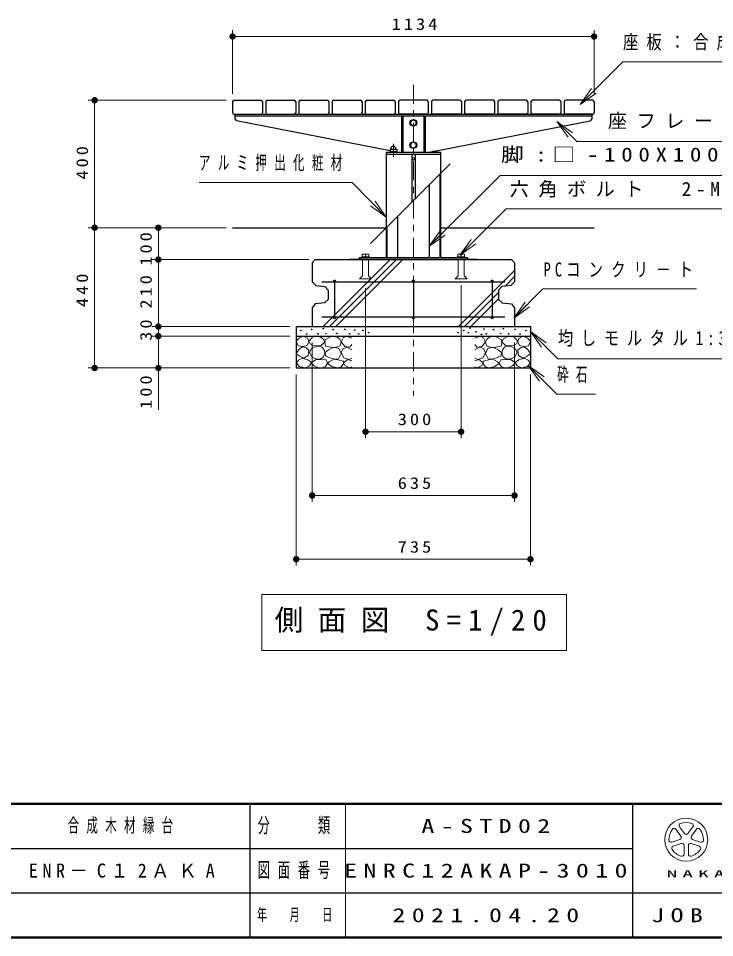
# Model space of a CAD drawing. Units: millimetres on the paper, scale 1:20. Extents: x -365 to 0, y 0 to 257.
# Drawn here: x -166.3 to -57.1, y 0 to 144.2 of the extents above; entities that cross this region are included whole.
import ezdxf

# ---------------------------------------------------------------- set-up
doc = ezdxf.new("R2010")
doc.units = ezdxf.units.MM
doc.linetypes.add('USER2', pattern=[6, 3, -1, 1, -1])
doc.layers.add('LY_1', color=7, linetype='Continuous', lineweight=25)
doc.layers.add('LY_4', color=7, linetype='Continuous', lineweight=13)
doc.styles.add('ＭＳ ゴシック', font='')
doc.styles.get('ＭＳ ゴシック').set_extended_font_data('MS Gothic')

# ---------------------------------------------------------------- blocks, each defined once
blk = doc.blocks.new('filled_dot')
at = {"color": 0, "linetype": 'Continuous', "lineweight": -2, "const_width": 1.25}
blk.add_lwpolyline([(-0.625, 0, 1), (0.625, 0, 1)], format="xyb", close=True, dxfattribs=at)

msp = doc.modelspace()

# ---------------------------------------------------------------- linework, layer by layer
at = {"layer": 'LY_1', "lineweight": 13}
for p, q in [((-132.725, 132.353), (-132.725, 142.353)), ((-132.725, 141.353), (-76.025, 141.353)), ((-76.025, 132.353), (-76.025, 142.353)), ((-78.18, 130.707), (-76.413, 133.182)), ((-78.18, 130.707), (-76.059, 132.829)), ((-133.725, 131.353), (-155.375, 131.353)), ((-154.375, 111.353), (-154.375, 131.353)), ((-75.705, 132.475), (-78.18, 130.707)), ((-81.859, 128.009), (-79.738, 125.888)), ((-81.859, 128.009), (-79.384, 126.242)), ((-80.091, 125.535), (-81.859, 128.009)), ((-110.376, 115.502), (-108.625, 113.016)), ((-108.625, 113.016), (-111.088, 114.8)), ((-108.625, 113.016), (-110.732, 115.151)), ((-133.725, 111.353), (-155.375, 111.353)), ((-154.375, 89.353), (-154.375, 111.353)), ((-144.375, 106.353), (-144.375, 111.353)), ((-101.875, 108.444), (-100.107, 110.919)), ((-101.875, 108.444), (-99.753, 110.565)), ((-99.4, 110.212), (-101.875, 108.444)), ((-97.063, 107.06), (-95.295, 109.534)), ((-97.063, 107.06), (-94.942, 109.181)), ((-94.588, 108.827), (-97.063, 107.06)), ((-120.75, 106.353), (-145.375, 106.353)), ((-144.375, 95.853), (-144.375, 106.353)), ((-118.528, 95.853), (-108.028, 106.353)), ((-117.538, 95.853), (-107.038, 106.353)), ((-116.548, 95.853), (-106.048, 106.353)), ((-97.315, 95.853), (-88.5, 104.669)), ((-89.972, 102.206), (-88.5, 103.679)), ((-111.875, 101.853), (-111.875, 78.353)), ((-96.875, 102.353), (-96.875, 78.353)), ((-96.325, 95.853), (-91, 101.179)), ((-95.335, 95.853), (-91.042, 100.146)), ((-88.618, 97.182), (-86.851, 99.657)), ((-88.618, 97.182), (-86.497, 99.303)), ((-86.144, 98.95), (-88.618, 97.182)), ((-123.75, 95.853), (-145.375, 95.853)), ((-144.375, 94.353), (-144.375, 95.853)), ((-123.75, 94.353), (-145.375, 94.353)), ((-144.375, 82.803), (-144.375, 94.353)), ((-86.02, 95.091), (-83.899, 92.969)), ((-86.02, 95.091), (-83.546, 93.323)), ((-84.253, 92.616), (-86.02, 95.091)), ((-120.25, 93.353), (-120.25, 68.353)), ((-88.5, 93.353), (-88.5, 68.353)), ((-86.351, 89.738), (-84.229, 87.617)), ((-86.351, 89.738), (-83.876, 87.97)), ((-84.583, 87.263), (-86.351, 89.738)), ((-123.75, 89.353), (-155.375, 89.353)), ((-122.75, 88.353), (-122.75, 58.353)), ((-86, 88.353), (-86, 58.353)), ((-96.875, 79.353), (-111.875, 79.353)), ((-88.5, 69.353), (-120.25, 69.353)), ((-86, 59.353), (-122.75, 59.353)), ((-128.131, 53.82), (-128.131, 45.02)), ((-80.331, 53.82), (-128.131, 53.82)), ((-80.331, 45.02), (-80.331, 53.82)), ((-128.131, 45.02), (-80.331, 45.02))]:
    msp.add_line(p, q, dxfattribs=at)
at = {"layer": 'LY_1', "linetype": 'USER2', "lineweight": 13}
for p, q in [((-104.375, 133.791), (-104.375, 84.978)), ((-107.5, 124.541), (-107.5, 122.425))]:
    msp.add_line(p, q, dxfattribs=at)
at = {"layer": 'LY_1'}
for p, q in [((-132.475, 131.353), (-128.275, 131.353)), ((-127.275, 131.353), (-123.075, 131.353)), ((-122.075, 131.353), (-117.875, 131.353)), ((-116.875, 131.353), (-112.675, 131.353)), ((-111.675, 131.353), (-107.475, 131.353)), ((-102.275, 131.353), (-106.475, 131.353)), ((-97.075, 131.353), (-101.275, 131.353)), ((-91.875, 131.353), (-96.075, 131.353)), ((-86.675, 131.353), (-90.875, 131.353)), ((-81.475, 131.353), (-85.675, 131.353)), ((-76.275, 131.353), (-80.475, 131.353)), ((-132.725, 131.103), (-132.725, 129.403)), ((-128.025, 131.103), (-128.025, 129.403)), ((-127.525, 131.103), (-127.525, 129.403)), ((-122.825, 131.103), (-122.825, 129.403)), ((-122.325, 131.103), (-122.325, 129.403)), ((-117.625, 131.103), (-117.625, 129.403)), ((-117.125, 131.103), (-117.125, 129.403)), ((-112.425, 131.103), (-112.425, 129.403)), ((-111.925, 131.103), (-111.925, 129.403)), ((-107.225, 131.103), (-107.225, 129.403)), ((-106.725, 131.103), (-106.725, 129.403)), ((-102.025, 131.103), (-102.025, 129.403)), ((-101.525, 131.103), (-101.525, 129.403)), ((-96.825, 131.103), (-96.825, 129.403)), ((-96.325, 131.103), (-96.325, 129.403)), ((-91.625, 131.103), (-91.625, 129.403)), ((-91.125, 131.103), (-91.125, 129.403)), ((-86.425, 131.103), (-86.425, 129.403)), ((-85.925, 131.103), (-85.925, 129.403)), ((-81.225, 131.103), (-81.225, 129.403)), ((-80.725, 131.103), (-80.725, 129.403)), ((-76.025, 131.103), (-76.025, 129.403)), ((-132.475, 129.153), (-128.275, 129.153)), ((-132.375, 129.153), (-76.375, 129.153)), ((-132.375, 129.153), (-132.375, 128.428)), ((-132.375, 128.928), (-76.375, 128.928)), ((-132.375, 128.428), (-132.129, 128.13)), ((-127.275, 129.153), (-123.075, 129.153)), ((-122.075, 129.153), (-117.875, 129.153)), ((-116.875, 129.153), (-112.675, 129.153)), ((-111.675, 129.153), (-107.475, 129.153)), ((-102.275, 129.153), (-106.475, 129.153)), ((-106.237, 128.928), (-106.237, 123.203)), ((-106.012, 128.928), (-106.012, 123.203)), ((-102.737, 128.928), (-102.737, 123.203)), ((-102.512, 128.928), (-102.512, 123.203)), ((-97.075, 129.153), (-101.275, 129.153)), ((-91.875, 129.153), (-96.075, 129.153)), ((-86.675, 129.153), (-90.875, 129.153)), ((-81.475, 129.153), (-85.675, 129.153)), ((-76.275, 129.153), (-80.475, 129.153)), ((-76.375, 128.428), (-76.62, 128.13)), ((-76.375, 129.153), (-76.375, 128.428)), ((-108.025, 123.427), (-132.129, 128.13)), ((-104.8, 128.061), (-104.375, 128.306)), ((-104.8, 128.061), (-104.8, 127.57)), ((-104.8, 127.57), (-104.375, 127.325)), ((-104.375, 128.306), (-103.95, 128.061)), ((-104.375, 127.325), (-103.95, 127.57)), ((-103.95, 128.061), (-103.95, 127.57)), ((-101.875, 123.203), (-76.62, 128.13)), ((-104.8, 124.561), (-104.375, 124.806)), ((-104.8, 124.561), (-104.8, 124.07)), ((-104.8, 124.07), (-104.375, 123.825)), ((-104.375, 124.806), (-103.95, 124.561)), ((-104.375, 123.825), (-103.95, 124.07)), ((-103.95, 124.561), (-103.95, 124.07)), ((-108.625, 123.203), (-100.125, 123.203)), ((-108.625, 123.203), (-108.625, 106.653)), ((-108.625, 122.903), (-100.125, 122.903)), ((-108.025, 123.703), (-108.025, 123.203)), ((-108.025, 123.703), (-106.975, 123.703)), ((-108.025, 123.303), (-106.975, 123.303)), ((-106.975, 123.703), (-106.975, 123.203)), ((-104.625, 122.903), (-104.625, 115.353)), ((-104.075, 122.903), (-104.075, 115.903)), ((-100.725, 123.303), (-101.361, 123.303)), ((-100.725, 123.427), (-100.725, 123.203)), ((-100.125, 123.203), (-100.125, 106.653)), ((-111.082, 108.896), (-98.621, 121.357)), ((-100.2, 119.778), (-100.2, 106.653)), ((-101.875, 118.103), (-101.875, 106.653)), ((-106.875, 113.103), (-106.875, 106.653)), ((-132.725, 111.353), (-108.625, 111.353)), ((-108.55, 111.428), (-108.55, 106.653)), ((-100.125, 111.353), (-76.025, 111.353)), ((-119.75, 106.353), (-120.25, 105.853)), ((-120.25, 105.853), (-120.25, 102.853)), ((-119.75, 106.353), (-89, 106.353)), ((-94.375, 106.353), (-114.375, 106.353)), ((-112.875, 106.653), (-112.875, 106.353)), ((-95.875, 106.653), (-112.875, 106.653)), ((-95.875, 106.653), (-95.875, 106.353)), ((-89, 106.353), (-88.5, 105.853)), ((-88.5, 105.853), (-88.5, 102.853)), ((-120.25, 102.853), (-119.694, 102.298)), ((-118.75, 102.853), (-90, 102.853)), ((-116.75, 102.853), (-116.75, 97.353)), ((-104.375, 102.853), (-104.375, 97.353)), ((-92, 102.853), (-92, 97.353)), ((-88.5, 102.853), (-89.055, 102.298)), ((-119.694, 102.298), (-118.247, 102.153)), ((-118.247, 102.153), (-117.75, 101.545)), ((-117.75, 101.545), (-117.75, 100.103)), ((-90.502, 102.153), (-91, 101.545)), ((-91, 101.545), (-91, 100.103)), ((-89.055, 102.298), (-90.502, 102.153)), ((-118.305, 99.548), (-119.752, 99.403)), ((-117.75, 100.103), (-118.305, 99.548)), ((-91, 100.103), (-90.444, 99.548)), ((-90.444, 99.548), (-88.997, 99.403)), ((-119.752, 99.403), (-120.25, 98.795)), ((-120.25, 98.795), (-120.25, 95.853)), ((-88.997, 99.403), (-88.5, 98.795)), ((-88.5, 98.795), (-88.5, 95.853)), ((-118.75, 97.353), (-90, 97.353)), ((-122.75, 95.853), (-122.75, 89.353)), ((-122.75, 95.853), (-86, 95.853)), ((-86, 95.853), (-86, 89.353)), ((-122.75, 94.353), (-86, 94.353)), ((-122.75, 89.353), (-86, 89.353))]:
    msp.add_line(p, q, dxfattribs=at)
at = {"layer": 'LY_1', "color": 32, "lineweight": 13}
for p, q in [((-112.475, 106.768), (-112.475, 106.653)), ((-112.475, 106.768), (-111.275, 106.768)), ((-112.4, 107.218), (-112.4, 106.768)), ((-112.4, 107.218), (-111.35, 107.218)), ((-111.875, 107.218), (-111.875, 106.768)), ((-111.35, 107.218), (-111.35, 106.768)), ((-111.275, 106.768), (-111.275, 106.653)), ((-97.475, 106.768), (-97.475, 106.653)), ((-97.475, 106.768), (-96.275, 106.768)), ((-97.4, 107.218), (-97.4, 106.768)), ((-97.4, 107.218), (-96.35, 107.218)), ((-96.875, 107.218), (-96.875, 106.768)), ((-96.35, 107.218), (-96.35, 106.768)), ((-96.275, 106.768), (-96.275, 106.653)), ((-112.325, 106.353), (-112.325, 103.803)), ((-111.425, 106.353), (-111.425, 103.803)), ((-97.325, 106.353), (-97.325, 103.803)), ((-96.425, 106.353), (-96.425, 103.803)), ((-112.325, 103.803), (-112.825, 103.353)), ((-110.925, 103.353), (-112.825, 103.353)), ((-110.925, 103.353), (-111.425, 103.803)), ((-97.325, 103.803), (-97.825, 103.353)), ((-95.925, 103.353), (-97.825, 103.353)), ((-95.925, 103.353), (-96.425, 103.803))]:
    msp.add_line(p, q, dxfattribs=at)
at = {"layer": 'LY_1', "lineweight": 13}
for points in [[(-78.18, 130.707), (-71.515, 137.373), (-32.489, 137.373)], [(-81.859, 128.009), (-78.72, 124.871), (-22.85, 124.871)], [(-108.625, 113.016), (-113.987, 118.451), (-137.996, 118.451)], [(-101.875, 108.444), (-90.751, 119.568), (-18.636, 119.568)], [(-97.063, 107.06), (-89.809, 114.314), (-32.264, 114.314)], [(-88.618, 97.182), (-84.056, 101.744), (-59.936, 101.744)], [(-114, 94.018), (-114.855, 94.335), (-115.394, 94.066), (-115.711, 93.464), (-115.124, 92.703), (-114.348, 92.64), (-114, 93.036)], [(-94.75, 94.018), (-93.894, 94.335), (-93.356, 94.066), (-93.039, 93.464), (-93.625, 92.703), (-94.401, 92.64), (-94.75, 93.036)], [(-86.02, 95.091), (-81.694, 90.764), (-39.688, 90.764)], [(-114.015, 92.212), (-114.776, 92.608), (-115.41, 92.355), (-115.711, 91.705), (-115.267, 90.929), (-114.507, 90.691), (-114.015, 90.897)], [(-94.734, 92.212), (-93.973, 92.608), (-93.34, 92.355), (-93.039, 91.705), (-93.482, 90.929), (-94.243, 90.691), (-94.734, 90.897)], [(-114, 90.485), (-114.665, 90.691), (-115.314, 90.137), (-115.14, 89.741), (-114.411, 89.376), (-114, 89.535)], [(-94.75, 90.485), (-94.084, 90.691), (-93.435, 90.137), (-93.609, 89.741), (-94.338, 89.376), (-94.75, 89.535)], [(-86.351, 89.738), (-81.843, 85.23), (-75.815, 85.23)]]:
    msp.add_lwpolyline(points, dxfattribs=at)
for points in [[(-121.627, 94.323), (-122.261, 94.022), (-122.736, 93.547), (-122.435, 92.85), (-121.706, 92.707), (-121.009, 92.866), (-120.756, 93.452), (-120.946, 93.959)], [(-119.656, 94.328), (-120.183, 94.193), (-120.764, 93.557), (-120.534, 93.138), (-120.077, 92.901), (-119.561, 92.828), (-118.818, 92.895), (-118.25, 93.436), (-118.534, 93.936), (-119.068, 94.246)], [(-117.065, 94.338), (-117.602, 94.114), (-118.148, 93.846), (-118.264, 93.345), (-118.13, 92.781), (-117.307, 92.62), (-116.582, 92.575), (-115.857, 92.834), (-115.705, 93.443), (-115.937, 93.953), (-116.34, 94.177)], [(-91.684, 94.338), (-91.147, 94.114), (-90.601, 93.846), (-90.485, 93.345), (-90.619, 92.781), (-91.443, 92.62), (-92.168, 92.575), (-92.893, 92.834), (-93.045, 93.443), (-92.812, 93.953), (-92.409, 94.177)], [(-89.093, 94.328), (-88.566, 94.193), (-87.985, 93.557), (-88.215, 93.138), (-88.672, 92.901), (-89.188, 92.828), (-89.931, 92.895), (-90.499, 93.436), (-90.215, 93.936), (-89.682, 94.246)], [(-87.122, 94.323), (-86.488, 94.022), (-86.013, 93.547), (-86.314, 92.85), (-87.043, 92.707), (-87.74, 92.866), (-87.993, 93.452), (-87.803, 93.959)], [(-121.754, 92.676), (-122.293, 92.327), (-122.736, 91.646), (-122.229, 91.186), (-121.564, 90.87), (-120.867, 91.313), (-120.787, 92.153), (-121.195, 92.515)], [(-120.291, 91.111), (-119.67, 90.766), (-118.994, 90.719), (-118.48, 91.081), (-118.237, 91.679), (-118.349, 92.216), (-118.696, 92.625), (-119.162, 92.789), (-119.696, 92.733), (-120.386, 92.364), (-120.683, 91.787)], [(-117.115, 92.507), (-117.669, 92.21), (-118.196, 91.791), (-118.142, 91.237), (-117.399, 90.967), (-116.764, 90.75), (-116.115, 90.777), (-115.71, 91.642), (-116.061, 92.399), (-116.565, 92.564)], [(-91.634, 92.507), (-91.08, 92.21), (-90.553, 91.791), (-90.607, 91.237), (-91.35, 90.967), (-91.985, 90.75), (-92.634, 90.777), (-93.04, 91.642), (-92.688, 92.399), (-92.185, 92.564)], [(-88.458, 91.111), (-89.08, 90.766), (-89.756, 90.719), (-90.269, 91.081), (-90.512, 91.679), (-90.401, 92.216), (-90.053, 92.625), (-89.587, 92.789), (-89.053, 92.733), (-88.363, 92.364), (-88.066, 91.787)], [(-86.995, 92.676), (-86.457, 92.327), (-86.013, 91.646), (-86.52, 91.186), (-87.185, 90.87), (-87.883, 91.313), (-87.962, 92.153), (-87.554, 92.515)], [(-121.795, 90.879), (-122.364, 90.56), (-122.701, 90.137), (-122.298, 89.571), (-121.355, 89.368), (-120.639, 89.687), (-120.366, 90.192), (-120.905, 90.648)], [(-86.954, 90.879), (-86.386, 90.56), (-86.048, 90.137), (-86.451, 89.571), (-87.394, 89.368), (-88.11, 89.687), (-88.383, 90.192), (-87.844, 90.648)], [(-118.94, 90.672), (-119.723, 90.631), (-120.386, 90.158), (-119.953, 89.699), (-119.264, 89.388), (-118.699, 89.38), (-118.156, 89.604), (-117.818, 90.131), (-118.075, 90.618)], [(-116.824, 90.763), (-117.595, 90.344), (-117.838, 90.047), (-117.149, 89.561), (-116.203, 89.371), (-115.673, 89.555), (-115.324, 89.98), (-115.351, 90.398), (-116.216, 90.628)], [(-91.925, 90.763), (-91.155, 90.344), (-90.911, 90.047), (-91.601, 89.561), (-92.547, 89.371), (-93.076, 89.555), (-93.425, 89.98), (-93.398, 90.398), (-92.533, 90.628)], [(-89.81, 90.672), (-89.026, 90.631), (-88.363, 90.158), (-88.796, 89.699), (-89.485, 89.388), (-90.05, 89.38), (-90.593, 89.604), (-90.931, 90.131), (-90.675, 90.618)]]:
    msp.add_lwpolyline(points, close=True, dxfattribs=at)
at = {"layer": 'LY_1'}
for centre, radius in [((-104.375, 127.816), 0.525), ((-104.375, 124.316), 0.525), ((-104.375, 122.153), 0.2), ((-116.75, 103.003), 0.15), ((-104.375, 103.003), 0.15), ((-92, 103.003), 0.15), ((-116.75, 97.203), 0.15), ((-104.375, 97.203), 0.15), ((-92, 97.203), 0.15), ((-122.045, 95.218), 0.05), ((-120.333, 95.412), 0.05), ((-118.503, 95.529), 0.05), ((-116.947, 95.374), 0.05), ((-115.106, 95.41), 0.05), ((-113.575, 95.304), 0.05), ((-112.281, 95.257), 0.05), ((-96.468, 95.257), 0.05), ((-95.481, 95.615), 0.05), ((-93.303, 95.463), 0.05), ((-91.803, 95.374), 0.05), ((-90.246, 95.529), 0.05), ((-88.416, 95.412), 0.05), ((-86.704, 95.218), 0.05), ((-121.111, 94.673), 0.05), ((-119.321, 94.712), 0.05), ((-118.075, 94.79), 0.05), ((-116.374, 94.776), 0.05), ((-114.367, 94.724), 0.05), ((-112.943, 94.712), 0.05), ((-111.386, 94.907), 0.05), ((-97.363, 94.907), 0.05), ((-95.734, 94.881), 0.05), ((-94.544, 95.033), 0.05), ((-93.683, 94.628), 0.05), ((-92.931, 94.712), 0.05), ((-90.674, 94.79), 0.05), ((-89.428, 94.712), 0.05), ((-87.638, 94.673), 0.05)]:
    msp.add_circle(centre, radius, dxfattribs=at)
at = {"layer": 'LY_1', "lineweight": 13}
for centre in [(-104.375, 127.816), (-104.375, 124.316)]:
    msp.add_circle(centre, 0.425, dxfattribs=at)
at = {"layer": 'LY_1'}
for centre, radius, start, end in [((-132.475, 131.103), 0.25, 90, 180), ((-128.275, 131.103), 0.25, 0, 90), ((-127.275, 131.103), 0.25, 90, 180), ((-123.075, 131.103), 0.25, 0, 90), ((-122.075, 131.103), 0.25, 90, 180), ((-117.875, 131.103), 0.25, 0, 90), ((-116.875, 131.103), 0.25, 90, 180), ((-112.675, 131.103), 0.25, 0, 90), ((-111.675, 131.103), 0.25, 90, 180), ((-107.475, 131.103), 0.25, 0, 90), ((-106.475, 131.103), 0.25, 90, 180), ((-102.275, 131.103), 0.25, 360, 90), ((-101.275, 131.103), 0.25, 90, 180), ((-97.075, 131.103), 0.25, 360, 90), ((-96.075, 131.103), 0.25, 90, 180), ((-91.875, 131.103), 0.25, 360, 90), ((-90.875, 131.103), 0.25, 90, 180), ((-86.675, 131.103), 0.25, 360, 90), ((-85.675, 131.103), 0.25, 90, 180), ((-81.475, 131.103), 0.25, 360, 90), ((-80.475, 131.103), 0.25, 90, 180), ((-76.275, 131.103), 0.25, 360, 90), ((-132.475, 129.403), 0.25, 179.99999, 270), ((-128.275, 129.403), 0.25, 270, 0), ((-127.275, 129.403), 0.25, 179.99999, 270), ((-123.075, 129.403), 0.25, 270, 0), ((-122.075, 129.403), 0.25, 179.99999, 270), ((-117.875, 129.403), 0.25, 270, 0), ((-116.875, 129.403), 0.25, 179.99999, 270), ((-112.675, 129.403), 0.25, 270, 0), ((-111.675, 129.403), 0.25, 179.99999, 270), ((-107.475, 129.403), 0.25, 270, 0), ((-106.475, 129.403), 0.25, 180, 270), ((-102.275, 129.403), 0.25, 270, 0.00001), ((-101.275, 129.403), 0.25, 180, 270), ((-97.075, 129.403), 0.25, 270, 0.00001), ((-96.075, 129.403), 0.25, 180, 270), ((-91.875, 129.403), 0.25, 270, 0.00001), ((-90.875, 129.403), 0.25, 180, 270), ((-86.675, 129.403), 0.25, 270, 0.00001), ((-85.675, 129.403), 0.25, 180, 270), ((-81.475, 129.403), 0.25, 270, 0.00001), ((-80.475, 129.403), 0.25, 180, 270), ((-76.275, 129.403), 0.25, 270, 0.00001), ((-107.5, 123.703), 0.425, 359.99999, 179.99999)]:
    msp.add_arc(centre, radius, start, end, dxfattribs=at)
at = {"layer": 'LY_4', "lineweight": 50}
for p, q in [((-365, 21), (0, 21)), ((-365, 0), (0, 0))]:
    msp.add_line(p, q, dxfattribs=at)
at = {"layer": 'LY_4', "color": 211, "lineweight": 25}
for p, q in [((-130, 21), (-130, 0)), ((-70, 21), (-70, 0)), ((-182.5, 14), (-70, 14)), ((-237.5, 7), (0, 7))]:
    msp.add_line(p, q, dxfattribs=at)
at = {"layer": 'LY_4'}
for p, q in [((-115, 21), (-115, 0)), ((-62.629, 17.393), (-61.844, 16.313)), ((-61.298, 16.313), (-60.513, 17.393)), ((-62.39, 15.917), (-63.175, 16.997)), ((-59.967, 16.997), (-60.752, 15.917)), ((-63.828, 14.985), (-62.559, 15.397)), ((-62.35, 14.755), (-63.62, 14.343)), ((-61.908, 13.099), (-61.908, 14.434)), ((-61.233, 14.434), (-61.233, 13.099)), ((-59.522, 14.343), (-60.792, 14.755)), ((-60.583, 15.397), (-59.313, 14.985))]:
    msp.add_line(p, q, dxfattribs=at)
msp.add_circle((-61.571, 15.363), 3.375, dxfattribs=at)
for centre, radius, start, end in [((-62.356, 17.592), 0.338, 109.39847, 215.99997), ((-61.571, 15.363), 2.7, 70.60155, 109.39847), ((-60.786, 17.592), 0.338, 324, 70.60155), ((-61.571, 15.363), 2.7, 142.60154, 181.39846), ((-63.448, 16.798), 0.338, 35.99999, 142.60154), ((-62.663, 15.718), 0.338, 287.99998, 35.99999), ((-61.571, 16.512), 0.338, 215.99998, 324), ((-60.479, 15.718), 0.338, 143.99996, 251.99999), ((-59.694, 16.798), 0.338, 37.39846, 143.99995), ((-61.571, 15.363), 2.7, 358.60155, 37.39847), ((-63.933, 15.306), 0.338, 181.39848, 287.99997), ((-62.246, 14.434), 0.338, 359.99997, 107.99999), ((-60.896, 14.434), 0.338, 71.99997, 179.99999), ((-59.209, 15.306), 0.338, 252.00001, 358.60156), ((-63.516, 14.022), 0.338, 107.99999, 214.60154), ((-61.571, 15.363), 2.7, 214.60156, 253.39848), ((-62.246, 13.099), 0.338, 253.39847, 359.99997), ((-60.896, 13.099), 0.338, 179.99999, 286.60154), ((-61.571, 15.363), 2.7, 286.60155, 325.39847), ((-59.626, 14.022), 0.338, 325.39847, 71.99996)]:
    msp.add_arc(centre, radius, start, end, dxfattribs=at)

# ---------------------------------------------------------------- block references
at = {"layer": 'LY_1', "lineweight": 13, "xscale": 0.4, "yscale": 0.4}
for p in [(-132.725, 141.353), (-111.875, 79.353), (-120.25, 69.353), (-122.75, 59.353)]:
    msp.add_blockref('filled_dot', p, dxfattribs=at)
for p, rotation in [((-76.025, 141.353), 180), ((-154.375, 131.353), 270), ((-154.375, 111.353), 90), ((-154.375, 111.353), 270), ((-144.375, 111.353), 270), ((-144.375, 106.353), 90), ((-144.375, 106.353), 270), ((-144.375, 95.853), 90), ((-144.375, 95.853), 270), ((-144.375, 94.353), 270), ((-154.375, 89.353), 90), ((-144.375, 89.353), 90), ((-96.875, 79.353), 180), ((-88.5, 69.353), 180), ((-86, 59.353), 180)]:
    msp.add_blockref('filled_dot', p, dxfattribs=dict(at, rotation=rotation))

# ---------------------------------------------------------------- texts
at = {"layer": 'LY_1', "style": 'ＭＳ ゴシック'}
for s, insert, char_height, attachment_point in [('\\T1.33;\\W1.15;1134', (-103.954, 142.353), 1.833, 8), ('\\T1.53;\\W0.8;座板：合成木材\u300094X44', (-71.489, 140.373), 2.199, 4), ('\\T1.5;座フレーム:PL-4.5/PL-6', (-73.85, 127.871), 2.199, 4), ('\\T1.5;\\W1.2;脚:□-100X100X3.2/PL-6X75ｗ', (-90.636, 122.568), 2.199, 4), ('\\T1.64;\\W0.6;アルミ押出化粧材', (-137.996, 121.451), 2.199, 4), ('\\T1.5;六角ボルト\u30002-M12X25L\\~SUS', (-89.264, 117.314), 2.199, 4), ('\\T1.57;\\W0.75;PCコンクリ－ト', (-83.936, 104.744), 2.199, 4), ('\\T1.5;\\W0.8;均しモルタル1:3(空練り)', (-81.688, 93.764), 2.199, 4), ('\\T1.64;\\W0.6;砕石', (-81.815, 88.23), 2.199, 4), ('\\T1.33;\\W1.15;300', (-103.958, 80.353), 1.833, 8), ('\\T1.33;\\W1.15;635', (-103.958, 70.353), 1.833, 8), ('\\T1.33;\\W1.15;735', (-103.958, 60.353), 1.833, 8), ('\\T1.5;側面図\\~S=1/20', (-104.231, 49.42), 3.299, 5), ('\\T1.64;\\W0.6;合成木材縁台', (-149.75, 17.5), 2.199, 5), ('\\T1.5;\\W1.35;A-STD02', (-92.5, 17.5), 2.199, 5), ('\\T1.5;\\W0.95;ENR－C１2ＡＫA', (-149.75, 10.5), 2.199, 5), ('\\T1.5;\\W1.35;ENRC12AKAP-3010', (-92.5, 10.5), 2.199, 5), ('\\T1.5;\\W1.35;2021.04.20', (-92.5, 3.5), 2.199, 5)]:
    msp.add_mtext(s, dxfattribs=dict(at, insert=insert, char_height=char_height, attachment_point=attachment_point))
at = {"layer": 'LY_1', "char_height": 1.833, "attachment_point": 8, "rotation": 90, "style": 'ＭＳ ゴシック'}
for s, insert in [('\\T1.33;\\W1.15;400', (-155.375, 121.77)), ('\\T1.33;\\W1.15;100', (-145.375, 108.264)), ('\\T1.33;\\W1.15;440', (-155.375, 101.768)), ('\\T1.33;\\W1.15;210', (-145.375, 101.524)), ('\\T1.34;\\W1.15;30', (-145.375, 95.531)), ('\\T1.33;\\W1.15;100', (-145.375, 85.803))]:
    msp.add_mtext(s, dxfattribs=dict(at, insert=insert))
at = {"layer": 'LY_4', "color": 4, "attachment_point": 5, "style": 'ＭＳ ゴシック'}
for s, insert, char_height in [('\\T1.64;\\W0.6;分\u3000\u3000類', (-122.5, 17.5), 2.346), ('\\T1.64;\\W0.6;図面番号', (-122.5, 10.5), 2.346), ('\\T1.5;\\W2.2;NAKAMURA\\~MFG.CORPORATION', (-35, 10), 1.1), ('\\T1.64;\\W0.6;年\u3000月\u3000日', (-122.5, 3.5), 1.906), ('\\T1.5;\\W1.35;JOB', (-62.5, 3.5), 2.199)]:
    msp.add_mtext(s, dxfattribs=dict(at, insert=insert, char_height=char_height))

doc.saveas('drawing.dxf')
